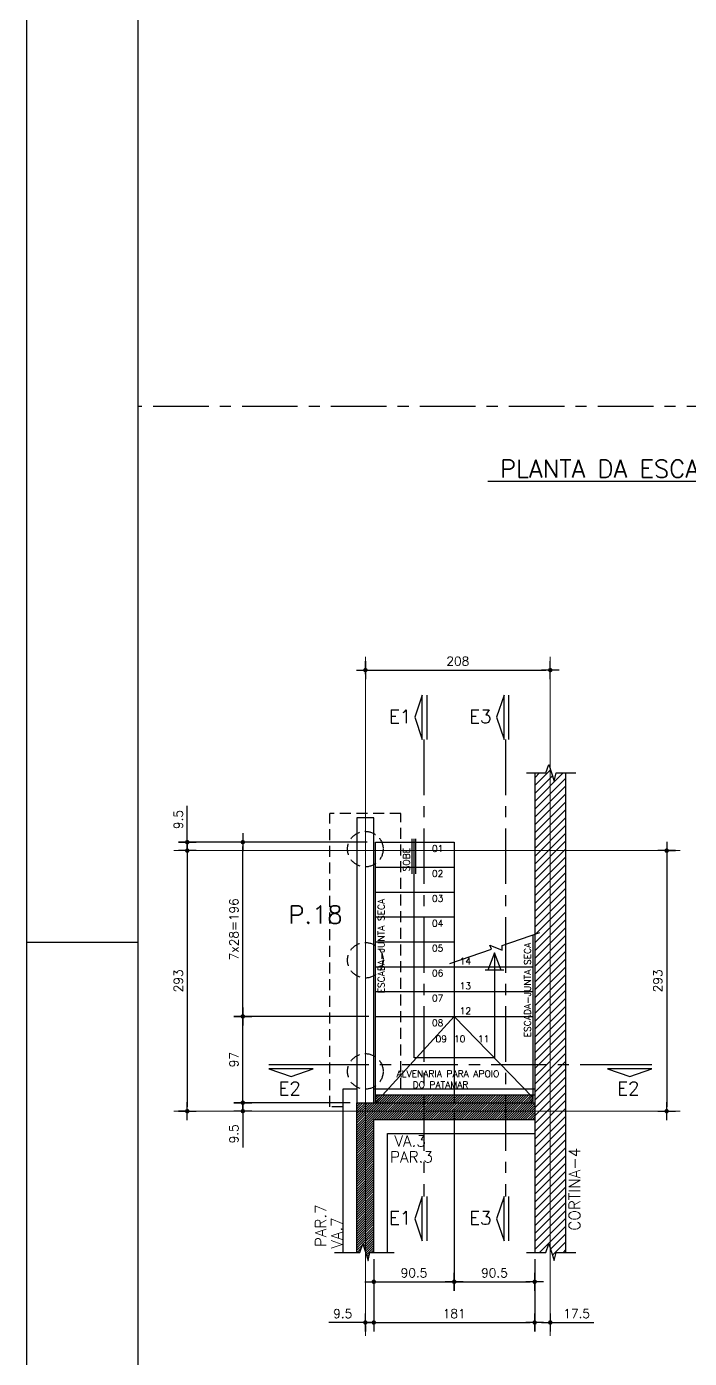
# Model space of a CAD drawing. Header units: inches. Extents: x 0 to 5940, y 0 to 4205.
# Drawn here: x 0 to 745, y 1032 to 2530 of the extents above; entities that cross this region are included whole.
import ezdxf

# ---------------------------------------------------------------- set-up
doc = ezdxf.new("R2010")
doc.units = ezdxf.units.IN
doc.header["$LTSCALE"] = 50
doc.header["$MEASUREMENT"] = 0
doc.linetypes.add('CENTER', pattern=[2, 1.25, -0.25, 0.25, -0.25])
doc.linetypes.add('HIDDEN', pattern=[0.375, 0.25, -0.125])
for name, color, linetype in [('BLOCOS', 3, 'Continuous'), ('CORTINA', 7, 'Continuous'), ('COTA', 6, 'Continuous'), ('ESCADA', 8, 'Continuous'), ('EST_40Cm', 8, 'HIDDEN'), ('FO-TEXTO-VIGAS', 3, 'Continuous'), ('FOLHA', 7, 'Continuous'), ('P-N', 5, 'Continuous'), ('PAREDE', 191, 'Continuous'), ('TEXTO', 3, 'Continuous')]:
    doc.layers.add(name, color=color, linetype=linetype)
for name, color, linetype, lineweight in [('FO-Eixos', 150, 'Continuous', 5), ('FO-Textos dos pilares', 3, 'Continuous', 20), ('FO-Vigas', 2, 'Continuous', 30)]:
    doc.layers.add(name, color=color, linetype=linetype, lineweight=lineweight)
doc.styles.add('ROMANS', font='romans.shx')
doc.dimstyles.new('COTA_50', dxfattribs={"dimscale": 5, "dimtxt": 2, "dimasz": 1, "dimexe": 2, "dimexo": 1.5, "dimgap": 1, "dimtad": 1, "dimzin": 12, "dimdsep": 46, "dimtxsty": 'ROMANS', "dimblk1": 'COTA', "dimblk2": 'COTA', "dimsah": 1, "dimcen": -4, "dimdle": 1.5, "dimclrd": 6, "dimclre": 6, "dimclrt": 3, "dimadec": 0, "dimazin": 0, "dimtfac": 1, "dimtofl": 0, "dimtmove": 0, "dimatfit": 3, "dimldrblk": 'COTA', "dimfxl": 1, "dimtolj": 1, "dimtzin": 12, "dimarcsym": 0})

# ---------------------------------------------------------------- blocks, each defined once
blk = doc.blocks.new('COTA')
at = {"layer": 'COTA'}
for p, q in [((2, 0), (-2, 0)), ((0, -2), (0, 2))]:
    blk.add_line(p, q, dxfattribs=at)
at = {"layer": 'COTA', "const_width": 0.5}
blk.add_lwpolyline([(-0.25, 0, 1), (0.25, 0, 1)], format="xyb", close=True, dxfattribs=at)
blk = doc.blocks.new('*D213')
at = {"layer": 'COTA', "color": 6, "lineweight": -2, "transparency": 16777216}
for p, q in [((380.9, 1801.6), (380.9, 1816.1)), ((588.8, 1801.6), (588.8, 1816.1)), ((385.9, 1806.1), (583.8, 1806.1))]:
    blk.add_line(p, q, dxfattribs=at)
at = {"layer": 'Defpoints', "color": 0, "transparency": 16777216}
for p in [(588.8, 1806.1), (380.9, 1794.1), (588.8, 1794.1)]:
    blk.add_point(p, dxfattribs=at)
at = {"layer": 'COTA', "color": 6, "lineweight": -2, "transparency": 16777216, "xscale": 5, "yscale": 5, "zscale": 5, "rotation": 180}
blk.add_blockref('COTA', (380.9, 1806.1), dxfattribs=at)
at = {"layer": 'COTA', "color": 6, "lineweight": -2, "transparency": 16777216, "xscale": 5, "yscale": 5, "zscale": 5}
blk.add_blockref('COTA', (588.8, 1806.1), dxfattribs=at)
at = {"layer": 'COTA', "color": 3, "transparency": 16777216, "insert": (484.8, 1816.1), "char_height": 10, "attachment_point": 5, "style": 'ROMANS'}
blk.add_mtext('\\A1;208', dxfattribs=at)
blk = doc.blocks.new('*D214')
at = {"layer": 'COTA', "color": 6, "lineweight": -2, "transparency": 16777216}
for p, q in [((390.4, 1073.7), (390.4, 1062.4)), ((395.4, 1072.4), (566.3, 1072.4)), ((571.3, 1073.7), (571.3, 1062.4))]:
    blk.add_line(p, q, dxfattribs=at)
at = {"layer": 'Defpoints', "color": 0, "transparency": 16777216}
for p in [(390.4, 1081.2), (571.3, 1081.2), (571.3, 1072.4)]:
    blk.add_point(p, dxfattribs=at)
at = {"layer": 'COTA', "color": 6, "lineweight": -2, "transparency": 16777216, "xscale": 5, "yscale": 5, "zscale": 5, "rotation": 180}
blk.add_blockref('COTA', (390.4, 1072.4), dxfattribs=at)
at = {"layer": 'COTA', "color": 6, "lineweight": -2, "transparency": 16777216, "xscale": 5, "yscale": 5, "zscale": 5}
blk.add_blockref('COTA', (571.3, 1072.4), dxfattribs=at)
at = {"layer": 'COTA', "color": 3, "transparency": 16777216, "insert": (480.8, 1082.4), "char_height": 10, "attachment_point": 5, "style": 'ROMANS'}
blk.add_mtext('\\A1;181', dxfattribs=at)
blk = doc.blocks.new('*D215')
at = {"layer": 'COTA', "color": 6, "lineweight": -2, "transparency": 16777216}
for p, q in [((480.8, 1312.1), (480.8, 1108.2)), ((390.4, 1118.8), (390.4, 1108.2)), ((395.4, 1118.2), (475.8, 1118.2))]:
    blk.add_line(p, q, dxfattribs=at)
at = {"layer": 'Defpoints', "color": 0, "transparency": 16777216}
for p in [(480.8, 1319.6), (390.4, 1126.3), (480.8, 1118.2)]:
    blk.add_point(p, dxfattribs=at)
at = {"layer": 'COTA', "color": 6, "lineweight": -2, "transparency": 16777216, "xscale": 5, "yscale": 5, "zscale": 5, "rotation": 180}
blk.add_blockref('COTA', (390.4, 1118.2), dxfattribs=at)
at = {"layer": 'COTA', "color": 6, "lineweight": -2, "transparency": 16777216, "xscale": 5, "yscale": 5, "zscale": 5}
blk.add_blockref('COTA', (480.8, 1118.2), dxfattribs=at)
at = {"layer": 'COTA', "color": 3, "transparency": 16777216, "insert": (435.6, 1128.2), "char_height": 10, "attachment_point": 5, "style": 'ROMANS'}
blk.add_mtext('\\A1;90.5', dxfattribs=at)
blk = doc.blocks.new('*D216')
at = {"layer": 'COTA', "color": 6, "lineweight": -2, "transparency": 16777216}
for p, q in [((480.8, 1126.1), (480.8, 1108.2)), ((571.3, 1126.1), (571.3, 1108.2)), ((485.8, 1118.2), (566.3, 1118.2))]:
    blk.add_line(p, q, dxfattribs=at)
at = {"layer": 'Defpoints', "color": 0, "transparency": 16777216}
for p in [(480.8, 1133.6), (571.3, 1133.6), (571.3, 1118.2)]:
    blk.add_point(p, dxfattribs=at)
at = {"layer": 'COTA', "color": 6, "lineweight": -2, "transparency": 16777216, "xscale": 5, "yscale": 5, "zscale": 5, "rotation": 180}
blk.add_blockref('COTA', (480.8, 1118.2), dxfattribs=at)
at = {"layer": 'COTA', "color": 6, "lineweight": -2, "transparency": 16777216, "xscale": 5, "yscale": 5, "zscale": 5}
blk.add_blockref('COTA', (571.3, 1118.2), dxfattribs=at)
at = {"layer": 'COTA', "color": 3, "transparency": 16777216, "insert": (526.1, 1128.2), "char_height": 10, "attachment_point": 5, "style": 'ROMANS'}
blk.add_mtext('\\A1;90.5', dxfattribs=at)
blk = doc.blocks.new('*D217')
at = {"layer": 'COTA', "color": 6, "lineweight": -2, "transparency": 16777216}
for p, q in [((384.9, 1416.6), (233.1, 1416.6)), ((243.1, 1324.6), (243.1, 1411.6)), ((250.2, 1319.6), (233.1, 1319.6))]:
    blk.add_line(p, q, dxfattribs=at)
at = {"layer": 'Defpoints', "color": 0, "transparency": 16777216}
for p in [(243.1, 1416.6), (392.4, 1416.6), (257.7, 1319.6)]:
    blk.add_point(p, dxfattribs=at)
at = {"layer": 'COTA', "color": 6, "lineweight": -2, "transparency": 16777216, "xscale": 5, "yscale": 5, "zscale": 5}
for p, rotation in [((243.1, 1416.6), 90), ((243.1, 1319.6), 270)]:
    blk.add_blockref('COTA', p, dxfattribs=dict(at, rotation=rotation))
at = {"layer": 'COTA', "color": 3, "transparency": 16777216, "insert": (233.1, 1368.1), "char_height": 10, "attachment_point": 5, "rotation": 90, "style": 'ROMANS'}
blk.add_mtext('\\A1;97', dxfattribs=at)
blk = doc.blocks.new('*D218')
at = {"layer": 'COTA', "color": 6, "lineweight": -2, "transparency": 16777216}
for p, q in [((297.3, 1612.6), (233.1, 1612.6)), ((243.1, 1421.6), (243.1, 1607.6)), ((246.2, 1416.6), (233.1, 1416.6))]:
    blk.add_line(p, q, dxfattribs=at)
at = {"layer": 'Defpoints', "color": 0, "transparency": 16777216}
for p in [(243.1, 1612.6), (304.8, 1612.6), (253.7, 1416.6)]:
    blk.add_point(p, dxfattribs=at)
at = {"layer": 'COTA', "color": 6, "lineweight": -2, "transparency": 16777216, "xscale": 5, "yscale": 5, "zscale": 5}
for p, rotation in [((243.1, 1612.6), 90), ((243.1, 1416.6), 270)]:
    blk.add_blockref('COTA', p, dxfattribs=dict(at, rotation=rotation))
at = {"layer": 'COTA', "color": 3, "transparency": 16777216, "insert": (233.1, 1514.6), "char_height": 10, "attachment_point": 5, "rotation": 90, "style": 'ROMANS'}
blk.add_mtext('\\A1;7x28=196', dxfattribs=at)
blk = doc.blocks.new('*D219')
at = {"layer": 'COTA', "color": 6, "lineweight": -2, "transparency": 16777216}
for p, q in [((718.1, 1603.1), (729.7, 1603.1)), ((719.7, 1598.1), (719.7, 1315.1)), ((718.1, 1310.1), (729.7, 1310.1))]:
    blk.add_line(p, q, dxfattribs=at)
at = {"layer": 'Defpoints', "color": 0, "transparency": 16777216}
for p in [(710.6, 1603.1), (710.6, 1310.1), (719.7, 1310.1)]:
    blk.add_point(p, dxfattribs=at)
at = {"layer": 'COTA', "color": 6, "lineweight": -2, "transparency": 16777216, "xscale": 5, "yscale": 5, "zscale": 5}
for p, rotation in [((719.7, 1603.1), 90), ((719.7, 1310.1), 270)]:
    blk.add_blockref('COTA', p, dxfattribs=dict(at, rotation=rotation))
at = {"layer": 'COTA', "color": 3, "transparency": 16777216, "insert": (709.7, 1456.6), "char_height": 10, "attachment_point": 5, "rotation": 90, "style": 'ROMANS'}
blk.add_mtext('\\A1;293', dxfattribs=at)
blk = doc.blocks.new('*D212')
at = {"layer": 'COTA', "color": 6, "lineweight": -2, "transparency": 16777216}
for p, q in [((181.6, 1603.1), (170.6, 1603.1)), ((180.6, 1598.1), (180.6, 1315.1)), ((181.6, 1310.1), (170.6, 1310.1))]:
    blk.add_line(p, q, dxfattribs=at)
at = {"layer": 'Defpoints', "color": 0, "transparency": 16777216}
for p in [(189.1, 1603.1), (180.6, 1310.1), (189.1, 1310.1)]:
    blk.add_point(p, dxfattribs=at)
at = {"layer": 'COTA', "color": 6, "lineweight": -2, "transparency": 16777216, "xscale": 5, "yscale": 5, "zscale": 5}
for p, rotation in [((180.6, 1603.1), 90), ((180.6, 1310.1), 270)]:
    blk.add_blockref('COTA', p, dxfattribs=dict(at, rotation=rotation))
at = {"layer": 'COTA', "color": 3, "transparency": 16777216, "insert": (170.6, 1456.6), "char_height": 10, "attachment_point": 5, "rotation": 90, "style": 'ROMANS'}
blk.add_mtext('\\A1;293', dxfattribs=at)
blk = doc.blocks.new('*D220')
at = {"layer": 'COTA', "color": 6, "lineweight": -2, "transparency": 16777216}
for p, q in [((180.6, 1617.6), (180.6, 1653.5)), ((382.9, 1612.6), (170.6, 1612.6)), ((185, 1603.1), (170.6, 1603.1)), ((180.6, 1598.1), (180.6, 1593.1))]:
    blk.add_line(p, q, dxfattribs=at)
at = {"layer": 'Defpoints', "color": 0, "transparency": 16777216}
for p in [(180.6, 1612.6), (192.5, 1603.1), (390.4, 1612.6)]:
    blk.add_point(p, dxfattribs=at)
at = {"layer": 'COTA', "color": 6, "lineweight": -2, "transparency": 16777216, "xscale": 5, "yscale": 5, "zscale": 5}
for p, rotation in [((180.6, 1612.6), 270), ((180.6, 1603.1), 90)]:
    blk.add_blockref('COTA', p, dxfattribs=dict(at, rotation=rotation))
at = {"layer": 'COTA', "color": 3, "transparency": 16777216, "insert": (170.6, 1638), "char_height": 10, "attachment_point": 5, "rotation": 90, "style": 'ROMANS'}
blk.add_mtext('\\A1;9.5', dxfattribs=at)
blk = doc.blocks.new('*D320')
at = {"layer": 'COTA', "color": 6, "lineweight": -2, "transparency": 16777216}
for p, q in [((363.9, 1319.6), (233.1, 1319.6)), ((243.1, 1324.6), (243.1, 1329.6)), ((247.9, 1310.1), (233.1, 1310.1)), ((243.1, 1305.1), (243.1, 1269.1))]:
    blk.add_line(p, q, dxfattribs=at)
at = {"layer": 'Defpoints', "color": 0, "transparency": 16777216}
for p in [(371.4, 1319.6), (243.1, 1310.1), (255.4, 1310.1)]:
    blk.add_point(p, dxfattribs=at)
at = {"layer": 'COTA', "color": 6, "lineweight": -2, "transparency": 16777216, "xscale": 5, "yscale": 5, "zscale": 5}
for p, rotation in [((243.1, 1319.6), 270), ((243.1, 1310.1), 90)]:
    blk.add_blockref('COTA', p, dxfattribs=dict(at, rotation=rotation))
at = {"layer": 'COTA', "color": 3, "transparency": 16777216, "insert": (233.1, 1284.6), "char_height": 10, "attachment_point": 5, "rotation": 90, "style": 'ROMANS'}
blk.add_mtext('\\A1;9.5', dxfattribs=at)
blk = doc.blocks.new('*D321')
at = {"layer": 'COTA', "color": 6, "lineweight": -2, "transparency": 16777216}
for p, q in [((390.4, 1143.7), (390.4, 1062.4)), ((375.9, 1072.4), (339.9, 1072.4)), ((380.9, 1069.1), (380.9, 1062.4)), ((395.4, 1072.4), (400.4, 1072.4))]:
    blk.add_line(p, q, dxfattribs=at)
at = {"layer": 'Defpoints', "color": 0, "transparency": 16777216}
for p in [(390.4, 1151.2), (380.9, 1076.6), (380.9, 1072.4)]:
    blk.add_point(p, dxfattribs=at)
at = {"layer": 'COTA', "color": 6, "lineweight": -2, "transparency": 16777216, "xscale": 5, "yscale": 5, "zscale": 5}
blk.add_blockref('COTA', (380.9, 1072.4), dxfattribs=at)
at = {"layer": 'COTA', "color": 6, "lineweight": -2, "transparency": 16777216, "xscale": 5, "yscale": 5, "zscale": 5, "rotation": 180}
blk.add_blockref('COTA', (390.4, 1072.4), dxfattribs=at)
at = {"layer": 'COTA', "color": 3, "transparency": 16777216, "insert": (355.4, 1082.4), "char_height": 10, "attachment_point": 5, "style": 'ROMANS'}
blk.add_mtext('\\A1;9.5', dxfattribs=at)
blk = doc.blocks.new('*D322')
at = {"layer": 'COTA', "color": 6, "lineweight": -2, "transparency": 16777216}
for p, q in [((571.3, 1143.7), (571.3, 1062.4)), ((566.3, 1072.4), (561.3, 1072.4)), ((588.8, 1071.7), (588.8, 1062.4)), ((593.8, 1072.4), (637.9, 1072.4))]:
    blk.add_line(p, q, dxfattribs=at)
at = {"layer": 'Defpoints', "color": 0, "transparency": 16777216}
for p in [(571.3, 1151.2), (588.8, 1079.2), (588.8, 1072.4)]:
    blk.add_point(p, dxfattribs=at)
at = {"layer": 'COTA', "color": 6, "lineweight": -2, "transparency": 16777216, "xscale": 5, "yscale": 5, "zscale": 5}
blk.add_blockref('COTA', (571.3, 1072.4), dxfattribs=at)
at = {"layer": 'COTA', "color": 6, "lineweight": -2, "transparency": 16777216, "xscale": 5, "yscale": 5, "zscale": 5, "rotation": 180}
blk.add_blockref('COTA', (588.8, 1072.4), dxfattribs=at)
at = {"layer": 'COTA', "color": 3, "transparency": 16777216, "insert": (618.4, 1082.4), "char_height": 10, "attachment_point": 5, "style": 'ROMANS'}
blk.add_mtext('\\A1;17.5', dxfattribs=at)

msp = doc.modelspace()

# ---------------------------------------------------------------- hatches: boundary and pattern name
at = {"layer": 'CORTINA'}
h = msp.add_hatch(dxfattribs=at)
h.set_pattern_fill('ANSI31', color=253, scale=50)
h.paths.add_polyline_path([(588.826, 1694.702), (587.104, 1700.133), (583.996, 1690.428), (571.326, 1690.428), (571.326, 1603.059), (588.826, 1603.059)])
h.paths.add_polyline_path([(606.326, 1690.428), (595.27, 1690.428), (593.056, 1681.366), (588.826, 1694.702), (588.826, 1603.059), (606.326, 1603.059)])
h.paths.add_polyline_path([(606.326, 1603.059), (588.826, 1603.059), (588.826, 1362.56), (606.326, 1362.56)])
h.paths.add_polyline_path([(588.826, 1603.059), (571.326, 1603.059), (571.326, 1362.56), (588.826, 1362.56)])
h.paths.add_polyline_path([(588.826, 1362.56), (571.326, 1362.56), (571.326, 1310.059), (588.826, 1310.059)])
h.paths.add_polyline_path([(606.326, 1362.56), (588.826, 1362.56), (588.826, 1310.059), (606.326, 1310.059)])
h.paths.add_polyline_path([(606.326, 1310.059), (588.826, 1310.059), (588.826, 1155.47), (593.056, 1142.134), (595.27, 1151.196), (606.326, 1151.196)])
h.paths.add_polyline_path([(588.826, 1310.059), (571.326, 1310.059), (571.326, 1151.196), (583.996, 1151.196), (587.104, 1160.901), (588.826, 1155.47)])
at = {"layer": 'ESCADA'}
h = msp.add_hatch(dxfattribs=at)
h.set_pattern_fill('ANSI31', color=256, scale=15)
h.paths.add_polyline_path([(400.57, 1328.559), (392.36, 1328.559), (392.36, 1319.559)])
h.paths.add_polyline_path([(446.454, 1328.559), (400.57, 1328.559), (392.36, 1319.559), (446.454, 1319.559)])
h.paths.add_polyline_path([(480.843, 1328.559), (446.454, 1328.559), (446.454, 1319.559), (480.843, 1319.559)])
h.paths.add_polyline_path([(538.468, 1328.559), (480.843, 1328.559), (480.843, 1319.559), (538.468, 1319.559)])
h.paths.add_polyline_path([(569.326, 1325.559), (566.409, 1328.559), (538.468, 1328.559), (538.468, 1319.559), (569.326, 1319.559)])
h.paths.add_polyline_path([(569.326, 1328.559), (566.409, 1328.559), (569.326, 1325.559)], flags=17)
at = {"layer": 'PAREDE', "linetype": 'Continuous'}
h = msp.add_hatch(dxfattribs=at)
h.set_pattern_fill('ANSI31', color=21, scale=15)
h.paths.add_polyline_path([(571.326, 1319.559), (538.468, 1319.559), (538.468, 1310.059), (571.326, 1310.059)])
h.paths.add_polyline_path([(571.326, 1310.059), (538.468, 1310.059), (538.468, 1300.559), (571.326, 1300.559)])
h.paths.add_polyline_path([(538.468, 1310.059), (446.454, 1310.059), (446.454, 1300.559), (538.468, 1300.559)])
h.paths.add_polyline_path([(538.468, 1319.559), (446.454, 1319.559), (446.454, 1310.059), (538.468, 1310.059)])
h.paths.add_polyline_path([(446.454, 1319.559), (380.86, 1319.559), (380.86, 1310.059), (446.454, 1310.059)])
h.paths.add_polyline_path([(446.454, 1310.059), (380.86, 1310.059), (380.86, 1151.602), (383.862, 1142.134), (386.077, 1151.196), (390.36, 1151.196), (390.36, 1300.559), (446.454, 1300.559)])
h.paths.add_polyline_path([(380.86, 1319.559), (371.36, 1319.559), (371.36, 1310.059), (380.86, 1310.059)])
h.paths.add_polyline_path([(380.86, 1310.059), (371.36, 1310.059), (371.36, 1151.196), (374.803, 1151.196), (377.911, 1160.901), (380.86, 1151.602)])

# ---------------------------------------------------------------- linework, layer by layer
at = {"layer": 'BLOCOS', "linetype": 'HIDDEN'}
for p, q in [((340.86, 1314.809), (340.86, 1644.809)), ((420.86, 1644.809), (340.86, 1644.809)), ((420.86, 1335.059), (420.86, 1644.809)), ((355.86, 1314.809), (340.86, 1314.809))]:
    msp.add_line(p, q, dxfattribs=at)
at = {"layer": 'CORTINA'}
for p, q in [((571.326, 1690.428), (571.326, 1151.196)), ((606.326, 1151.196), (606.326, 1690.428)), ((371.36, 1151.196), (371.36, 1319.559)), ((371.36, 1319.559), (571.326, 1319.559)), ((390.36, 1300.559), (571.326, 1300.559)), ((390.36, 1151.196), (390.36, 1300.559))]:
    msp.add_line(p, q, dxfattribs=at)
at = {"layer": 'ESCADA'}
for p, q in [((392.36, 1319.559), (392.36, 1612.559)), ((392.36, 1612.559), (480.843, 1612.559)), ((480.843, 1612.559), (480.843, 1319.559)), ((392.36, 1584.559), (480.843, 1584.559)), ((392.36, 1556.559), (480.843, 1556.559)), ((392.36, 1528.559), (480.843, 1528.559)), ((392.36, 1500.559), (480.843, 1500.559)), ((534.557, 1496.414), (577.151, 1511.114)), ((569.326, 1508.414), (569.326, 1319.559)), ((475.767, 1476.124), (522.661, 1492.309)), ((522.661, 1492.309), (520.859, 1496.81)), ((520.859, 1496.81), (534.881, 1491.042)), ((534.881, 1491.042), (534.557, 1496.414)), ((392.36, 1472.559), (569.326, 1472.559)), ((392.36, 1444.559), (569.326, 1444.559)), ((392.36, 1416.559), (569.326, 1416.559)), ((480.843, 1416.559), (392.36, 1319.559)), ((480.843, 1416.559), (569.326, 1325.559)), ((392.36, 1328.559), (571.326, 1328.559))]:
    msp.add_line(p, q, dxfattribs=at)
at = {"layer": 'EST_40Cm', "color": 8}
for centre in [(380.86, 1604.809), (380.86, 1479.809), (380.86, 1354.809)]:
    msp.add_circle(centre, 20, dxfattribs=at)
at = {"layer": 'FO-Eixos'}
for p, q in [((380.86, 1057.382), (380.86, 1821.14)), ((588.826, 1821.14), (588.826, 1057.382)), ((165.568, 1603.059), (734.699, 1603.059)), ((165.568, 1310.059), (734.699, 1310.059))]:
    msp.add_line(p, q, dxfattribs=at)
at = {"layer": 'FO-Vigas', "color": 8}
for p, q in [((583.996, 1690.428), (587.104, 1700.133)), ((587.104, 1700.133), (593.056, 1681.366)), ((561.997, 1690.428), (583.996, 1690.428)), ((593.056, 1681.366), (595.27, 1690.428)), ((595.27, 1690.428), (617.552, 1690.428)), ((374.803, 1151.196), (377.911, 1160.901)), ((377.911, 1160.901), (383.862, 1142.134)), ((583.996, 1151.196), (587.104, 1160.901)), ((587.104, 1160.901), (593.056, 1142.134)), ((346.031, 1151.196), (374.803, 1151.196)), ((383.862, 1142.134), (386.077, 1151.196)), ((386.077, 1151.196), (413.179, 1151.196)), ((561.997, 1151.196), (583.996, 1151.196)), ((593.056, 1142.134), (595.27, 1151.196)), ((595.27, 1151.196), (617.552, 1151.196))]:
    msp.add_line(p, q, dxfattribs=at)
at = {"layer": 'FO-Vigas'}
for p, q in [((355.86, 1151.196), (355.86, 1335.059)), ((355.86, 1335.059), (371.36, 1335.059)), ((390.36, 1335.059), (571.326, 1335.059)), ((405.86, 1151.196), (405.86, 1285.059)), ((405.86, 1285.059), (571.326, 1285.059))]:
    msp.add_line(p, q, dxfattribs=at)
at = {"layer": 'FOLHA', "color": 1}
msp.add_line((125, 4155), (125, 50), dxfattribs=at)
at = {"layer": 'FOLHA'}
msp.add_line((0, 1500), (125, 1500), dxfattribs=at)
msp.add_lwpolyline([(0, 4205), (0, 0), (5940, 0), (5940, 4205)], close=True, dxfattribs=at)
at = {"layer": 'P-N'}
msp.add_lwpolyline([(390.36, 1640.059), (380.86, 1640.059), (371.36, 1640.059), (371.36, 1479.809), (371.36, 1319.559), (380.86, 1319.559), (390.36, 1319.559), (390.36, 1479.809), (390.36, 1640.059)], close=True, dxfattribs=at)
at = {"layer": 'TEXTO', "color": 8, "linetype": 'CENTER'}
for p, q in [((1904.706, 2102.5), (125, 2102.5)), ((446.454, 1728.102), (446.454, 1214.151)), ((538.468, 1728.102), (538.468, 1214.151)), ((322.316, 1362.56), (653.158, 1362.56))]:
    msp.add_line(p, q, dxfattribs=at)
at = {"layer": 'TEXTO', "color": 3}
for p, q in [((449.88, 1778.102), (449.88, 1728.102)), ((541.893, 1778.102), (541.893, 1728.102)), ((272.316, 1362.56), (322.316, 1362.56)), ((653.158, 1362.56), (703.158, 1362.56)), ((449.88, 1214.151), (449.88, 1164.151)), ((541.893, 1214.151), (541.893, 1164.151))]:
    msp.add_line(p, q, dxfattribs=at)
at = {"layer": 'TEXTO', "color": 8}
for p, q in [((433.602, 1577.083), (433.602, 1616.274)), ((435.602, 1370.03), (435.602, 1616.274)), ((437.602, 1577.083), (437.602, 1616.274)), ((526.085, 1488.055), (518.585, 1468.541)), ((526.085, 1488.055), (526.085, 1370.03)), ((533.585, 1468.541), (526.085, 1488.055)), ((536.585, 1468.541), (515.585, 1468.541)), ((526.085, 1370.03), (435.602, 1370.03))]:
    msp.add_line(p, q, dxfattribs=at)
at = {"layer": 'TEXTO', "color": 3}
for points in [[(444.88, 1728.102), (444.88, 1778.102), (436.38, 1753.102), (444.88, 1728.102)], [(536.893, 1728.102), (536.893, 1778.102), (528.393, 1753.102), (536.893, 1728.102)], [(322.316, 1357.56), (272.316, 1357.56), (297.316, 1349.06), (322.316, 1357.56)], [(703.158, 1357.56), (653.158, 1357.56), (678.158, 1349.06), (703.158, 1357.56)], [(444.88, 1164.151), (444.88, 1214.151), (436.38, 1189.151), (444.88, 1164.151)], [(536.893, 1164.151), (536.893, 1214.151), (528.393, 1189.151), (536.893, 1164.151)]]:
    msp.add_lwpolyline(points, dxfattribs=at)

# ---------------------------------------------------------------- texts
at = {"layer": 'FO-TEXTO-VIGAS', "color": 1, "style": 'ROMANS'}
for s, p in [('VA.3', (413.52, 1270.241)), ('PAR.3', (408.625, 1252.366))]:
    msp.add_text(s, height=12.5, dxfattribs=at).set_placement(p)
for s, p in [('CORTINA-4', (622.332, 1175.669)), ('PAR.7', (336.781, 1157.13)), ('VA.7', (354.797, 1155.435))]:
    msp.add_text(s, height=12.5, rotation=90, dxfattribs=at).set_placement(p)
at = {"layer": 'FO-Textos dos pilares', "color": 1, "style": 'ROMANS'}
msp.add_text('P.18', height=20, dxfattribs=at).set_placement((294.375, 1521.093))
at = {"layer": 'TEXTO', "color": 1, "style": 'ROMANS'}
for s, height, p in [('%%U PLANTA DA ESCADA DA ADEGA A FUNDAÇÃO ', 20, (518.602, 2022.55)), ('E1', 15, (407.472, 1746.418)), ('E3', 15, (497.613, 1746.418)), ('E2', 15, (283.2, 1328.129)), ('E2', 15, (664.042, 1328.129)), ('E1', 15, (407.472, 1182.467)), ('E3', 15, (497.613, 1182.467))]:
    msp.add_text(s, height=height, dxfattribs=at).set_placement(p)
at = {"layer": 'TEXTO', "color": 4, "style": 'ROMANS'}
for s, p in [('SOBE', (430.727, 1579.666)), ('ESCADA-JUNTA SECA', (402.558, 1442.521)), ('ESCADA-JUNTA SECA', (567.043, 1393.097))]:
    msp.add_text(s, height=7.5, rotation=90, dxfattribs=at).set_placement(p)
for s, p in [('01', (455.667, 1601.585)), ('02', (455.667, 1573.585)), ('03', (455.667, 1545.585)), ('04', (455.667, 1517.585)), ('05', (455.667, 1489.585)), ('06', (455.667, 1461.585)), ('14', (486.932, 1475.124)), ('13', (486.932, 1447.124)), ('07', (455.667, 1433.585)), ('12', (486.932, 1419.124)), ('08', (455.667, 1405.585)), ('09', (459.758, 1387.534)), ('10', (480.554, 1387.534)), ('11', (507.487, 1387.534)), ('ALVENARIA PARA APOIO ', (415.879, 1348.378)), ('DO PATAMAR', (433.999, 1336.001))]:
    msp.add_text(s, height=7.5, dxfattribs=at).set_placement(p)

# ---------------------------------------------------------------- dimensions: what is measured, and where the dimension line sits
at = {"layer": 'COTA'}
for base, p1, p2, override, picture, middle in [((588.826, 1806.14), (380.86, 1794.088), (588.826, 1794.088), {"dimdec": 0}, '*D213', (484.843, 1816.14)), ((480.843, 1118.197), (390.36, 1126.334), (480.843, 1319.559), {"dimdec": 1}, '*D215', (435.602, 1128.197)), ((571.326, 1118.197), (480.843, 1133.606), (571.326, 1133.606), {"dimdec": 1}, '*D216', (526.085, 1128.197)), ((571.326, 1072.382), (390.36, 1081.245), (571.326, 1081.245), {"dimdec": 0}, '*D214', (480.843, 1082.382))]:
    dim = msp.add_linear_dim(base=base, p1=p1, p2=p2, dimstyle='COTA_50', override=override, dxfattribs=at)
    dim.commit()
    dim.dimension.update_dxf_attribs({"geometry": picture, "text_midpoint": middle})
for base, p1, p2, picture, middle in [((180.568, 1612.559), (192.499, 1603.059), (390.36, 1612.559), '*D220', (170.568, 1638.035)), ((180.568, 1310.059), (189.055, 1603.059), (189.055, 1310.059), '*D212', (170.568, 1456.559)), ((719.699, 1310.059), (710.592, 1603.059), (710.592, 1310.059), '*D219', (709.699, 1456.559)), ((243.057, 1416.559), (257.663, 1319.559), (392.36, 1416.559), '*D217', (233.057, 1368.059)), ((243.057, 1310.059), (371.36, 1319.559), (255.43, 1310.059), '*D320', (233.057, 1284.582))]:
    dim = msp.add_linear_dim(base=base, p1=p1, p2=p2, angle=90, dimstyle='COTA_50', dxfattribs=at)
    dim.commit()
    dim.dimension.update_dxf_attribs({"geometry": picture, "text_midpoint": middle})
dim = msp.add_linear_dim(base=(243.057, 1612.559), p1=(253.734, 1416.559), p2=(304.79, 1612.559), angle=90, text='7x28=196', dimstyle='COTA_50', dxfattribs=at)
dim.commit()
dim.dimension.update_dxf_attribs({"geometry": '*D218', "text_midpoint": (233.057, 1514.559)})
for base, p1, p2, picture, middle in [((380.86, 1072.382), (390.36, 1151.196), (380.86, 1076.555), '*D321', (355.384, 1082.382)), ((588.826, 1072.382), (571.326, 1151.196), (588.826, 1079.174), '*D322', (618.35, 1082.382))]:
    dim = msp.add_linear_dim(base=base, p1=p1, p2=p2, dimstyle='COTA_50', dxfattribs=at)
    dim.commit()
    dim.dimension.update_dxf_attribs({"geometry": picture, "text_midpoint": middle})

doc.saveas('drawing.dxf')
